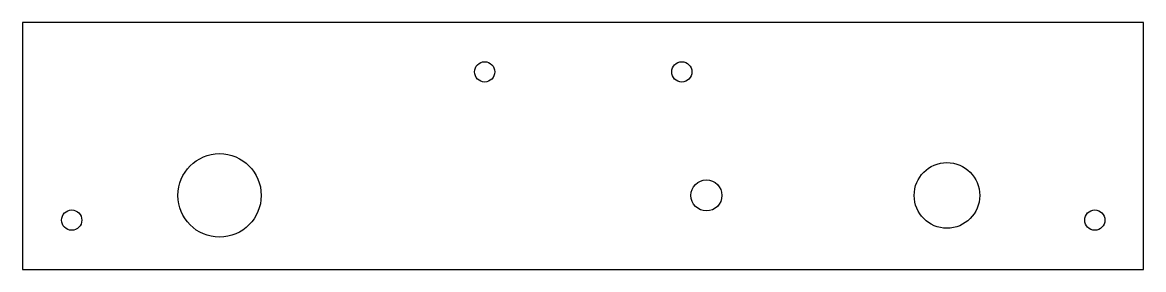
# Model space of a CAD drawing. Header units: millimetres. Extents: x 7910 to 8488, y -2784 to -2657.
import ezdxf

# ---------------------------------------------------------------- set-up
doc = ezdxf.new("R2010")
doc.units = ezdxf.units.MM
doc.header["$MEASUREMENT"] = 0
doc.layers.add('AM_0', color=7, linetype='Continuous')

msp = doc.modelspace()

# ---------------------------------------------------------------- linework, layer by layer
at = {"layer": 'AM_0', "color": 0}
for p, q in [((8488.28, -2657.21), (7910.43, -2657.21)), ((7910.43, -2657.21), (7910.43, -2784.21)), ((8488.28, -2784.21), (8488.28, -2657.21)), ((7910.43, -2784.21), (8488.28, -2784.21))]:
    msp.add_line(p, q, dxfattribs=at)
for centre, radius in [((8148.68, -2682.61), 5.21), ((8250.28, -2682.61), 5.21), ((8012.03, -2746.11), 21.46), ((8386.94, -2746.11), 16.89), ((8262.98, -2746.11), 8), ((7935.83, -2758.81), 5.21), ((8463.14, -2758.81), 5.21)]:
    msp.add_circle(centre, radius, dxfattribs=at)

doc.saveas('drawing.dxf')
